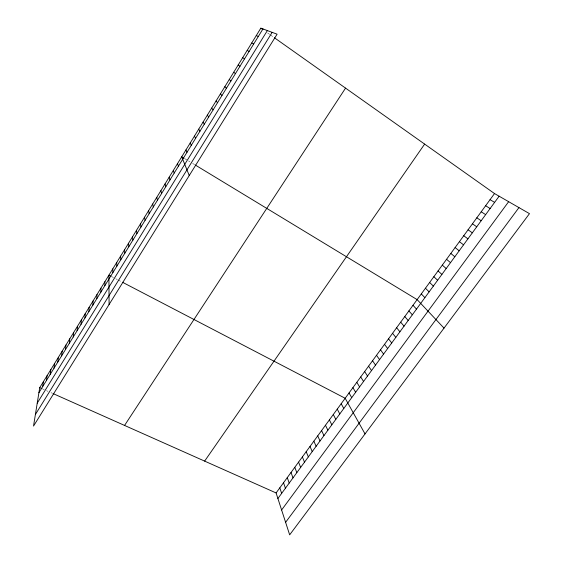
<?xml version="1.0" encoding="UTF-8"?>
<svg xmlns="http://www.w3.org/2000/svg" width="563" height="563" viewBox="0 0 563 563"><rect width="100%" height="100%" fill="white"/><g stroke="black" fill="none" stroke-linecap="round" stroke-linejoin="round"><path stroke-width="0.42" stroke-dasharray="2.81 2.11" d="M42.753 388.991L44.259 389.666M46.525 390.673L48.031 391.341M51.029 392.678L52.528 393.347M111.946 276.757L113.459 277.545M115.732 278.727L117.238 279.515M117.991 279.91L121.756 281.866M184.453 158.456L187.19 160.117M188.556 160.941L189.914 161.764M192.623 163.411L194.657 164.649M267.664 32.978L269.698 34.413M270.374 34.899L273.759 37.292"/><path stroke-width="0.84" d="M104.887 285.589L104.915 281.662M100.868 292.127L100.946 288.122M96.857 298.629L96.984 294.555M92.874 305.104L93.05 300.959M88.905 311.543L89.13 307.335M84.957 317.961L85.224 313.675M81.023 324.344L81.339 319.995M77.103 330.699L77.476 326.28M73.211 337.026L73.626 332.543M69.326 343.331L69.791 338.778M65.47 349.602L65.977 344.978M61.62 355.844L62.176 351.157M57.792 362.058L58.39 357.308M53.985 368.244L54.625 363.424M50.191 374.402L50.881 369.525M46.412 380.532L47.144 375.591M42.654 386.633L43.428 381.63M39.734 387.647L33.52 426.092L277.095 34.195L260.845 28.15L39.734 387.647L42 388.653M38.91 392.714L262.963 28.938M37.221 403.171L267.362 30.571M35.392 414.509L272.154 32.358M124.564 425.438L345.555 88.117M204.636 461.111L424.636 144.1M276.095 492.942L494.511 193.559L529.48 213.651L289.663 534.85L276.095 492.942L53.274 393.678M277.897 498.515L499.128 196.213M281.613 509.979L508.649 201.681M285.61 522.316L518.952 207.606M256.271 35.589L258.318 36.475M251.717 42.992L253.702 43.977M111.185 276.363L108.912 275.173L109.088 304.513M122.509 282.26L345.168 398.266L365.028 433.911M247.185 50.36L249.099 51.444M490.056 199.661L494.61 202.377M183.77 158.041L181.715 156.796L189.245 175.536M195.34 165.058L417.134 299.622L444.017 328.116M485.63 205.734L490.12 208.521M242.674 57.693L244.525 58.876M481.21 211.787L485.644 214.637M476.819 217.811L481.182 220.731M472.441 223.814L476.748 226.79M260.845 28.15L262.893 29.6M274.434 37.77L494.511 193.559M238.184 64.991L239.972 66.272M468.078 229.788L472.329 232.836M463.736 235.735L467.923 238.846M459.415 241.668L463.546 244.835M455.108 247.565L459.176 250.802M233.715 72.254L235.44 73.633M450.822 253.449L454.834 256.742M446.55 259.297L450.506 262.654M442.3 265.131L446.192 268.544M229.268 79.482L230.929 80.952M438.063 270.937L441.899 274.413M433.841 276.722L437.62 280.254M429.639 282.478L433.362 286.074M224.848 86.681L226.439 88.243M425.452 288.214L429.126 291.873M421.286 293.928L424.896 297.644M220.443 93.838L221.97 95.499M413.003 305.287L416.5 309.115M408.879 310.931L412.334 314.816M404.783 316.554L408.175 320.495M216.058 100.967L217.522 102.712M400.694 322.156L404.037 326.153M396.626 327.729L399.913 331.783M392.573 333.282L395.81 337.392M388.533 338.82L391.721 342.98M211.695 108.061L213.103 109.898M384.515 344.331L387.647 348.546M380.511 349.82L383.593 354.092M376.52 355.288L379.553 359.609M207.353 115.119L208.697 117.048M372.551 360.735L375.528 365.105M368.589 366.161L371.517 370.588M364.648 371.559L367.526 376.042M203.032 122.15L204.313 124.163M360.721 376.943L363.55 381.475M356.808 382.305L359.588 386.887M352.91 387.647L355.647 392.277M198.725 129.138L199.949 131.249M349.032 392.967L351.713 397.647M341.199 403.706L343.782 408.485M194.446 136.105L195.607 138.301M337.244 409.118L339.785 413.953M333.31 414.516L335.801 419.393M329.39 419.892L331.832 424.819M190.181 143.03L191.286 145.317M325.484 425.241L327.877 430.223M321.593 430.575L323.943 435.6M317.722 435.882L320.023 440.956M185.945 149.934L186.986 152.299M313.865 441.174L316.117 446.297M310.016 446.438L312.226 451.61M306.188 451.688L308.348 456.903M302.373 456.917L304.492 462.181M298.58 462.124L300.649 467.431M294.794 467.311L296.821 472.667M291.022 472.477L293.006 477.874M177.514 163.629L178.443 166.169M287.271 477.621L289.206 483.068M283.527 482.751L285.42 488.234M279.804 487.854L281.655 493.385M173.334 170.434L174.199 173.052M169.167 177.204L169.984 179.907M165.022 183.946L165.775 186.733M160.891 190.653L161.595 193.524M156.788 197.331L157.436 200.28M152.693 203.982L153.291 207.008M148.625 210.604L149.167 213.708M144.571 217.191L145.057 220.372M140.539 223.75L140.968 227.009M136.52 230.281L136.9 233.617M132.523 236.777L132.854 240.19M128.547 243.251L128.821 246.735M124.585 249.691L124.803 253.251M120.637 256.102L120.813 259.74M116.71 262.492L116.837 266.2M112.804 268.847L112.874 272.626"/></g></svg>
